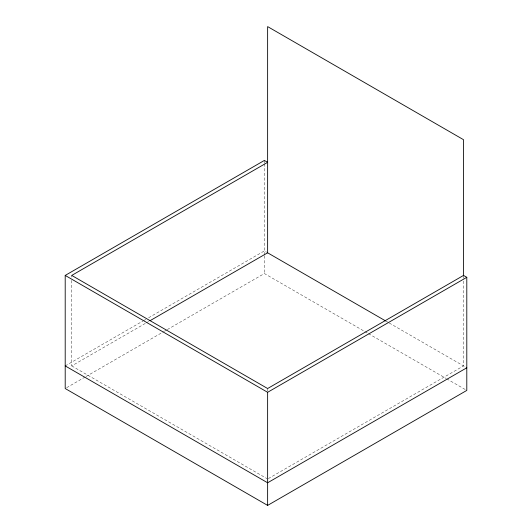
<?xml version="1.0" encoding="UTF-8"?>
<svg xmlns="http://www.w3.org/2000/svg" width="532" height="532" viewBox="0 0 532 532"><rect width="100%" height="100%" fill="white"/><g stroke="black" fill="none" stroke-linecap="round" stroke-linejoin="round"><path stroke-width="0.4" stroke-dasharray="2.66 2" d="M65.203 365.91L142.855 321.075M143.574 320.663L145.735 319.413M148.608 317.757L264.371 250.924L266.519 252.161M71.734 280.404L71.734 365.91L145.642 323.237M146.36 322.824L149.233 321.162M66.64 387.695L85.333 376.902M86.051 376.49L163.71 331.655M164.428 331.243L166.583 330M167.301 329.581L264.371 273.541L364.147 331.15M268.347 478.594L463.532 365.91L463.532 278.748M386.033 321.162L388.905 322.824M389.271 323.03L466.797 367.792M364.866 331.562L367.738 333.218M368.457 333.637L445.982 378.392M446.7 378.811L465.36 389.584M71.734 365.91L266.918 478.594M463.532 275.423L463.532 277.917M267.629 388.526L267.629 391.02M264.371 160.438L264.371 162.932M264.371 163.756L264.371 254.961M264.371 255.766L264.371 273.541M71.734 275.423L71.734 277.086"/><path stroke-width="0.8" d="M65.203 275.423L264.371 160.438L267.629 162.327L71.734 275.423L267.629 388.526L463.532 275.423L466.797 277.312L466.797 390.415L267.629 505.4L65.203 388.526L65.203 275.423L267.629 392.297L466.797 277.312M149.951 320.749L267.629 252.806L267.629 26.6L463.532 139.703L463.532 275.589M466.797 367.792L267.629 482.777L65.203 365.91M267.237 252.58L385.68 320.962M267.629 392.297L267.629 505.4"/></g></svg>
